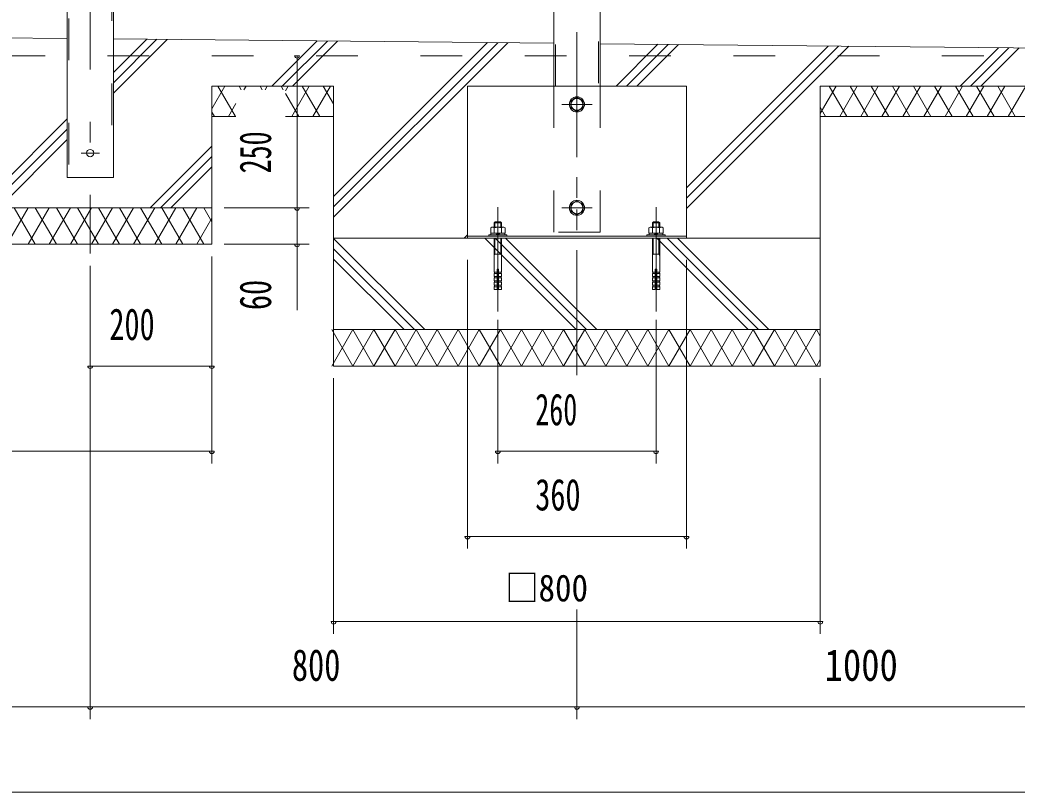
# Model space of a CAD drawing. Units: millimetres, scale not verified. Extents: x -37128 to 37128, y -14700 to 14700.
# Drawn here: x 27249 to 32985, y -3402 to 1038 of the extents above; entities that cross this region are included whole.
import ezdxf
from ezdxf.enums import TextEntityAlignment as Align

# ---------------------------------------------------------------- set-up
doc = ezdxf.new("R2010")
doc.units = ezdxf.units.MM
doc.header["$LTSCALE"] = 60
for name, pattern in [('USER2', [10, 4, -6]), ('USER3', [24, 12, -5, 2, -5]), ('USER4', [3, 0.5, -2.5])]:
    doc.linetypes.add(name, pattern=pattern)
for name, color, linetype, lineweight in [('0-6_2-0BOLD', 7, 'Continuous', 18), ('0-7_2-1HIDDEN', 3, 'USER2', 18), ('0-8_2-2CENTER', 3, 'USER3', 18), ('0-9_2-4THIN', 4, 'Continuous', 18), ('0-A_2-5DIM', 3, 'Continuous', 18), ('0-B_2-6HATCH', 2, 'Continuous', 18), ('0-D_F-E_J_ADD', 3, 'USER4', 18)]:
    doc.layers.add(name, color=color, linetype=linetype, lineweight=lineweight)
doc.styles.add('ＭＳ ゴシック', font='')
doc.styles.get('ＭＳ ゴシック').set_extended_font_data('MS Gothic')

msp = doc.modelspace()

# ---------------------------------------------------------------- linework, layer by layer
at = {"layer": '0-6_2-0BOLD'}
for p, q in [((27519.42, 7044.49), (27519.42, 132.9)), ((30319.44, 657.9), (30319.44, 6082.9)), ((30586.48, 5704.38), (30586.48, 657.9)), ((27786.47, 1872.4), (27786.47, 132.9)), ((27519.42, 932.23), (26952.95, 937.9)), ((30319.44, 904.23), (27786.47, 929.56)), ((28352.96, 657.9), (28352.96, -252.1)), ((28352.96, 657.9), (29052.96, 657.9)), ((29052.96, 657.9), (29052.96, -952.1)), ((31082.95, 657.9), (31082.95, -217.1)), ((31852.96, 657.9), (33952.95, 657.9)), ((28352.96, 482.9), (28491.17, 482.9)), ((28775.68, 482.9), (29052.96, 482.9)), ((33952.95, 482.9), (31852.96, 482.9)), ((27519.44, 132.9), (27786.49, 132.9)), ((26952.96, -42.1), (28352.96, -42.1)), ((29976.95, -153.4), (29976.95, -128.19)), ((29977.33, -187), (29977.33, -157.19)), ((30018.56, -186.99), (30018.56, -157.19)), ((30887.33, -187), (30887.33, -157.19)), ((30928.56, -157.19), (30928.57, -186.99)), ((31852.96, -217.1), (29052.96, -217.1)), ((31082.95, -205.9), (29822.95, -205.9)), ((29958.47, -197.5), (29958.46, -187)), ((29987.45, -197.49), (29997.95, -187)), ((29997.95, -197.5), (30008.44, -186.99)), ((30037.43, -187), (30037.43, -197.5)), ((30050.45, -197.49), (30050.45, -205.9)), ((30868.47, -197.5), (30868.47, -187)), ((30907.95, -187), (30897.45, -197.49)), ((30918.44, -186.99), (30907.95, -197.5)), ((30928.95, -411.69), (30928.95, -217.1)), ((30947.43, -187), (30947.43, -197.5)), ((30960.45, -205.9), (30960.45, -197.49)), ((28352.96, -252.1), (26952.96, -252.1)), ((30018.95, -309.36), (29976.95, -309.36)), ((30928.95, -309.36), (30886.95, -309.36)), ((29976.95, -420.09), (29976.95, -436.89)), ((29976.95, -445.29), (29981.15, -436.89)), ((29976.95, -436.89), (29993.75, -436.89)), ((30018.95, -420.09), (30014.75, -411.69)), ((30014.75, -436.89), (30018.95, -445.29)), ((30886.95, -445.29), (30903.75, -445.29)), ((30928.95, -411.69), (30912.15, -411.69)), ((30912.15, -420.09), (30928.95, -420.09)), ((29976.95, -470.49), (29981.15, -462.09)), ((29976.95, -495.69), (29981.15, -487.29)), ((30014.75, -462.09), (30018.95, -470.49)), ((30014.75, -487.29), (30018.95, -495.69)), ((30903.75, -462.09), (30886.95, -462.09)), ((30886.95, -470.49), (30903.75, -470.49)), ((30886.95, -495.69), (30891.15, -487.29)), ((30928.95, -470.49), (30924.75, -462.09)), ((30924.75, -487.29), (30928.95, -495.69)), ((29052.96, -742.1), (31852.96, -742.1))]:
    msp.add_line(p, q, dxfattribs=at)
for points in [[(30586.49, 901.56), (33952.94, 867.9), (33952.94, 482.9)], [(29052.96, -952.1), (31852.96, -952.1), (31852.96, 657.9)], [(29822.95, -217.1), (29822.95, 657.9), (31082.95, 657.9)], [(30018.95, -153.4), (30018.95, -128.19), (29976.95, -128.19), (29983.25, -121.89), (30012.65, -121.89), (30018.95, -128.19)], [(30886.95, -128.19), (30893.25, -121.89), (30922.65, -121.89), (30928.95, -128.19), (30928.95, -153.4)], [(30886.95, -153.4), (30886.95, -128.19), (30928.95, -128.19)], [(30050.45, -197.49), (29945.45, -197.5), (29945.45, -205.9)], [(29976.95, -217.1), (29976.95, -411.69), (29993.75, -411.69)], [(30002.15, -411.69), (30018.95, -411.69), (30018.95, -217.1)], [(30960.45, -197.49), (30855.45, -197.5), (30855.45, -205.9)], [(30886.95, -217.1), (30886.95, -411.69), (30903.75, -411.69)], [(30002.15, -495.69), (30018.95, -495.69), (30018.95, -512.49), (30002.15, -512.49), (30002.15, -394.89), (29993.75, -394.89), (29993.75, -512.49), (29976.95, -512.49)], [(30903.75, -394.89), (30903.75, -512.49), (30886.95, -512.49), (30886.95, -495.69), (30903.75, -495.69)], [(30912.15, -495.69), (30928.95, -495.69), (30928.95, -512.49), (30912.15, -512.49), (30912.15, -394.89), (30903.75, -394.89)], [(29993.75, -420.09), (29976.95, -420.09), (29981.15, -411.69)], [(29993.75, -462.09), (29976.95, -462.09), (29976.95, -445.29), (29993.75, -445.29)], [(30002.15, -436.89), (30018.95, -436.89), (30018.95, -420.09), (30002.15, -420.09)], [(30002.15, -445.29), (30018.95, -445.29), (30018.95, -462.09), (30002.15, -462.09)], [(30903.75, -420.09), (30886.95, -420.09), (30891.15, -411.69)], [(30886.95, -420.09), (30886.95, -436.89), (30903.75, -436.89)], [(30886.95, -462.09), (30886.95, -445.29), (30891.15, -436.89)], [(30912.15, -436.89), (30928.95, -436.89), (30928.95, -420.09), (30924.75, -411.69)], [(30912.15, -445.29), (30928.95, -445.29), (30924.75, -436.89)], [(30928.95, -445.29), (30928.95, -462.09), (30912.15, -462.09)], [(29993.75, -487.29), (29976.95, -487.29), (29976.95, -470.49), (29993.75, -470.49)], [(29976.95, -512.49), (29976.95, -495.69), (29993.75, -495.69)], [(30002.15, -470.49), (30018.95, -470.49), (30018.95, -487.29), (30002.15, -487.29)], [(30903.75, -487.29), (30886.95, -487.29), (30886.95, -470.49), (30891.15, -462.09)], [(30912.15, -470.49), (30928.95, -470.49), (30928.95, -487.29), (30912.15, -487.29)]]:
    msp.add_lwpolyline(points, dxfattribs=at)
for points in [[(30417.95, 573.11), (30452.95, 593.31), (30487.95, 573.11), (30487.95, 532.69), (30452.95, 512.48), (30417.95, 532.69)], [(30417.95, -62.31), (30417.95, -21.89), (30452.95, -1.69), (30487.95, -21.89), (30487.95, -62.31), (30452.95, -82.52)], [(30032.6, -153.4), (30039.18, -157.19), (30039.18, -187), (29956.73, -187), (29956.73, -157.19), (29963.3, -153.4)], [(30942.6, -153.4), (30949.18, -157.19), (30949.18, -187), (30866.73, -187), (30866.73, -157.19), (30873.3, -153.4)]]:
    msp.add_lwpolyline(points, close=True, dxfattribs=at)
for centre, radius in [((30452.95, 552.9), 43.75), ((30452.95, 552.9), 34.3), ((27652.96, 272.9), 21), ((30452.95, -42.1), 43.75), ((30452.95, -42.1), 34.3)]:
    msp.add_circle(centre, radius, dxfattribs=at)
for centre, radius, start, end in [((29967.03, -169.29), 15.89, 49.56885, 90), ((29997.95, -211.27), 57.88, 69.1357, 110.8643), ((30028.87, -169.29), 15.89, 90, 130.42831), ((30877.03, -169.29), 15.89, 49.56885, 90), ((30907.95, -211.27), 57.88, 69.1357, 110.8643), ((30938.87, -169.29), 15.89, 90, 130.42831)]:
    msp.add_arc(centre, radius, start, end, dxfattribs=at)
at = {"layer": '0-7_2-1HIDDEN'}
for p, q in [((27529.22, 7047.22), (27529.22, 132.9)), ((30329.24, 657.9), (30329.24, 6082.9)), ((30576.69, 5714.18), (30576.69, 657.9)), ((27776.67, 1872.4), (27776.67, 132.9)), ((19952.95, 832.9), (33952.95, 832.9))]:
    msp.add_line(p, q, dxfattribs=at)
msp.add_lwpolyline([(30586.48, 657.9), (30586.48, -182.1), (30319.43, -182.1), (30319.43, 657.9)], dxfattribs=at)
at = {"layer": '0-8_2-2CENTER'}
for p, q in [((30452.96, 8168.6), (30452.96, -1005.48)), ((27652.94, 7232.71), (27652.94, -305.48)), ((30452.95, -1005.48), (30452.95, 832.9)), ((30365.45, 552.9), (30540.45, 552.9)), ((27600.46, 272.9), (27705.46, 272.9)), ((29997.95, -39.05), (29997.95, -637.44)), ((30540.45, -42.1), (30365.45, -42.1)), ((30907.95, -637.44), (30907.95, -39.05))]:
    msp.add_line(p, q, dxfattribs=at)
at = {"layer": '0-9_2-4THIN'}
for p, q in [((29981.15, -153.4), (29981.15, -123.99)), ((30014.75, -123.99), (30014.75, -153.4)), ((30891.15, -153.4), (30891.15, -123.99)), ((30924.75, -123.99), (30924.75, -153.4))]:
    msp.add_line(p, q, dxfattribs=at)
for points in [[(29976.95, -316.64), (29981.15, -309.36), (29981.15, -217.1)], [(30014.75, -217.1), (30014.74, -309.36), (30018.95, -316.63)], [(30891.15, -217.1), (30891.15, -309.36), (30886.95, -316.64)], [(30928.95, -316.63), (30924.75, -309.36), (30924.75, -217.1)]]:
    msp.add_lwpolyline(points, dxfattribs=at)
at = {"layer": '0-A_2-5DIM'}
for p, q in [((28856.96, 832.9), (28828.96, 832.9)), ((28842.96, 832.9), (28842.96, -42.1)), ((28912.96, -42.1), (28422.96, -42.1)), ((28856.96, -42.1), (28828.96, -42.1)), ((28842.96, -42.1), (28842.96, -252.1)), ((28912.96, -252.1), (28422.96, -252.1)), ((28856.96, -252.1), (28828.96, -252.1)), ((28842.96, -252.1), (28842.96, -630.1)), ((28352.96, -1512.1), (28352.96, -322.1)), ((29822.95, -2002.1), (29822.95, -340.94)), ((31082.95, -340.94), (31082.95, -2002.1)), ((27652.94, -2982.09), (27652.94, -375.48)), ((29997.95, -685.99), (29997.95, -1512.1)), ((30907.95, -1512.1), (30907.95, -685.99)), ((27666.94, -952.1), (27638.94, -952.1)), ((27652.94, -952.1), (28352.96, -952.1)), ((28366.96, -952.1), (28338.96, -952.1)), ((29052.96, -2492.1), (29052.96, -1022.1)), ((31852.96, -2492.1), (31852.96, -1022.09)), ((25552.95, -1442.1), (28352.96, -1442.1)), ((28366.96, -1442.1), (28338.96, -1442.1)), ((30011.95, -1442.1), (29983.95, -1442.1)), ((29997.95, -1442.1), (30907.95, -1442.1)), ((30921.95, -1442.1), (30893.95, -1442.1)), ((29836.95, -1932.1), (29808.95, -1932.1)), ((31082.95, -1932.1), (29822.95, -1932.1)), ((31096.95, -1932.1), (31068.95, -1932.1)), ((30452.95, -2352.1), (30452.95, -2982.1)), ((29066.96, -2422.1), (29038.96, -2422.1)), ((31852.96, -2422.1), (29052.96, -2422.1)), ((31866.96, -2422.1), (31838.96, -2422.1)), ((26252.95, -2912.09), (27652.94, -2912.09)), ((27666.94, -2912.09), (27638.94, -2912.09)), ((27652.94, -2912.09), (30452.95, -2912.09)), ((30466.95, -2912.09), (30438.95, -2912.09)), ((30452.95, -2912.09), (33952.94, -2912.09)), ((33952.95, -3402.09), (19952.95, -3402.09))]:
    msp.add_line(p, q, dxfattribs=at)
for centre in [(28842.96, 832.9), (28842.96, -42.1), (28842.96, -252.1), (27652.94, -952.1), (28352.96, -952.1), (28352.96, -1442.1), (29997.95, -1442.1), (30907.95, -1442.1), (29822.95, -1932.1), (31082.95, -1932.1), (29052.96, -2422.1), (31852.96, -2422.1), (27652.94, -2912.09), (30452.95, -2912.09)]:
    msp.add_arc(centre, 14, 180, 0, dxfattribs=at)
at = {"layer": '0-B_2-6HATCH'}
for p, q in [((27786.47, 735.86), (27978.25, 927.65)), ((27786.47, 676.46), (28037.06, 927.06)), ((27786.47, 617.07), (28095.87, 926.47)), ((28698.46, 657.9), (28958.41, 917.84)), ((29017.22, 917.26), (28757.86, 657.9)), ((28817.26, 657.9), (29076.03, 916.67)), ((29052.96, 22.45), (29938.56, 908.04)), ((29997.37, 907.45), (29052.96, -36.95)), ((29052.96, -96.34), (30056.17, 906.87)), ((30918.7, 898.24), (30678.36, 657.9)), ((30737.76, 657.9), (30977.51, 897.65)), ((31036.32, 897.06), (30797.16, 657.9)), ((31898.85, 888.44), (31082.95, 72.55)), ((31082.95, 13.14), (31957.66, 887.85)), ((31082.95, -46.26), (32016.47, 887.26)), ((32658.26, 657.9), (32879, 878.64)), ((32937.81, 878.05), (32717.65, 657.9)), ((32777.05, 657.9), (32996.61, 877.46)), ((28352.96, 527.79), (28428.08, 657.9)), ((28387.67, 657.9), (28488.7, 482.9)), ((28508.91, 657.9), (28520.98, 636.99)), ((28537.25, 636.99), (28549.32, 657.9)), ((28642.23, 636.99), (28630.15, 657.9)), ((28658.49, 636.99), (28670.57, 657.9)), ((28751.4, 657.9), (28763.47, 636.99)), ((28791.81, 657.9), (28775.68, 629.96)), ((28812.02, 482.9), (28913.06, 657.9)), ((28872.64, 657.9), (28973.68, 482.9)), ((28933.26, 482.9), (29034.3, 657.9)), ((28993.89, 657.9), (29052.96, 555.58)), ((31944.15, 657.9), (31852.96, 499.96)), ((32004.77, 482.9), (31903.73, 657.9)), ((32065.39, 657.9), (31964.35, 482.9)), ((32024.98, 657.9), (32126.01, 482.9)), ((32085.6, 482.9), (32186.63, 657.9)), ((32146.22, 657.9), (32247.25, 482.9)), ((32206.84, 482.9), (32307.88, 657.9)), ((32267.46, 657.9), (32368.5, 482.9)), ((32328.08, 482.9), (32429.12, 657.9)), ((32388.71, 657.9), (32489.74, 482.9)), ((32449.33, 482.9), (32550.36, 657.9)), ((32509.95, 657.9), (32610.99, 482.9)), ((32570.57, 482.9), (32671.61, 657.9)), ((32732.23, 482.9), (32631.19, 657.9)), ((32792.85, 657.9), (32691.82, 482.9)), ((32752.44, 657.9), (32853.48, 482.9)), ((32813.06, 482.9), (32914.09, 657.9)), ((32873.68, 657.9), (32974.72, 482.9)), ((32934.3, 482.9), (33035.34, 657.9)), ((28775.68, 615.85), (28852.43, 482.9)), ((28448.29, 482.9), (28491.17, 557.17)), ((31883.52, 482.9), (31852.96, 535.83)), ((27008.51, -42.1), (27519.42, 468.81)), ((28352.96, 508.01), (28367.46, 482.9)), ((27067.9, -42.1), (27519.42, 409.41)), ((27127.3, -42.1), (27519.42, 350.02)), ((27998.46, -42.1), (28352.96, 312.41)), ((28057.85, -42.1), (28352.96, 253.01)), ((28117.25, -42.1), (28352.96, 193.61)), ((27175.24, -252.1), (27296.48, -42.1)), ((27215.65, -42.1), (27336.89, -252.1)), ((27296.48, -252.1), (27417.72, -42.1)), ((27336.89, -42.1), (27458.13, -252.1)), ((27417.72, -252.1), (27538.96, -42.1)), ((27458.14, -42.1), (27579.38, -252.1)), ((27538.97, -252.1), (27660.21, -42.1)), ((27579.38, -42.1), (27700.62, -252.1)), ((27660.21, -252.1), (27781.45, -42.1)), ((27700.62, -42.1), (27821.87, -252.1)), ((27781.45, -252.1), (27902.7, -42.1)), ((27821.87, -42.1), (27943.11, -252.1)), ((27902.7, -252.1), (28023.94, -42.1)), ((27943.11, -42.1), (28064.35, -252.1)), ((28023.94, -252.1), (28145.18, -42.1)), ((28064.35, -42.1), (28185.6, -252.1)), ((28145.18, -252.1), (28266.43, -42.1)), ((28185.6, -42.1), (28306.84, -252.1)), ((28306.84, -42.1), (28352.96, -121.98)), ((28266.43, -252.1), (28352.96, -102.22)), ((29052.96, -217.76), (29577.3, -742.1)), ((29803.36, -217.1), (29822.95, -197.51)), ((30448.46, -742.1), (29923.46, -217.1)), ((29982.85, -217.1), (30507.85, -742.1)), ((30567.25, -742.1), (30042.25, -217.1)), ((30913.4, -217.1), (31438.4, -742.1)), ((31497.8, -742.1), (30972.8, -217.1)), ((31032.2, -217.1), (31557.2, -742.1)), ((29517.9, -742.1), (29052.96, -277.16)), ((29052.96, -336.56), (29458.51, -742.1)), ((29163.84, -952.1), (29042.59, -742.1)), ((29163.84, -742.1), (29042.6, -952.1)), ((29285.08, -952.1), (29163.84, -742.1)), ((29285.08, -742.1), (29163.84, -952.1)), ((29406.32, -952.1), (29285.08, -742.1)), ((29406.33, -742.1), (29285.09, -952.1)), ((29527.57, -952.1), (29406.32, -742.1)), ((29527.57, -742.1), (29406.33, -952.1)), ((29527.57, -742.1), (29648.81, -952.1)), ((29648.82, -952.1), (29770.06, -742.1)), ((29770.06, -742.1), (29891.3, -952.1)), ((30133.79, -742.1), (30012.55, -952.1)), ((30255.03, -952.1), (30133.79, -742.1)), ((30133.79, -952.1), (30255.03, -742.1)), ((30255.03, -742.1), (30376.27, -952.1)), ((30376.28, -952.1), (30497.52, -742.1)), ((30497.52, -742.1), (30618.76, -952.1)), ((30618.77, -952.1), (30740.01, -742.1)), ((30740.01, -742.1), (30861.25, -952.1)), ((31346.22, -952.1), (31467.47, -742.1)), ((31588.71, -952.1), (31467.47, -742.1)), ((31467.47, -952.1), (31588.71, -742.1)), ((31709.96, -952.1), (31588.72, -742.1)), ((31588.72, -952.1), (31709.96, -742.1)), ((31831.2, -952.1), (31709.96, -742.1)), ((31709.96, -952.1), (31831.2, -742.1)), ((31852.96, -779.78), (31831.21, -742.1)), ((31831.21, -952.1), (31852.96, -914.41))]:
    msp.add_line(p, q, dxfattribs=at)
for points in [[(29770.06, -952.1), (29648.81, -742.1), (29527.57, -952.1)], [(30012.54, -952.1), (29891.3, -742.1), (29770.06, -952.1)], [(29891.3, -952.1), (30012.54, -742.1), (30133.79, -952.1)], [(30497.52, -952.1), (30376.28, -742.1), (30255.04, -952.1)], [(30740.01, -952.1), (30618.76, -742.1), (30497.52, -952.1)], [(30982.49, -952.1), (30861.25, -742.1), (30740.01, -952.1)], [(30861.25, -952.1), (30982.49, -742.1), (31103.74, -952.1)], [(31224.98, -952.1), (31103.74, -742.1), (30982.49, -952.1)], [(31103.74, -952.1), (31224.98, -742.1), (31346.22, -952.1)], [(31467.47, -952.1), (31346.22, -742.1), (31224.98, -952.1)]]:
    msp.add_lwpolyline(points, dxfattribs=at)
at = {"layer": '0-D_F-E_J_ADD'}
msp.add_line((28842.96, 657.9), (28842.96, -252.1), dxfattribs=at)

# ---------------------------------------------------------------- texts
at = {"layer": '0-A_2-5DIM', "color": 7, "style": 'ＭＳ ゴシック'}
for s, width, p in [('250', 0.65, (28748.09, 155.65)), ('60', 0.7, (28748.09, -630.1))]:
    msp.add_text(s, height=182.3, rotation=90, dxfattribs=dict(at, width=width)).set_placement(p, align=Align.BOTTOM_LEFT)
for s, height, width, p in [('200', 182.3, 0.7, (27763.2, -857.23)), ('260', 182.3, 0.65, (30213.2, -1347.23)), ('360', 182.3, 0.7, (30213.2, -1837.23)), ('□800', 155, 0.9, (30041.71, -2352.1)), ('800', 182.3, 0.75, (28813.2, -2817.22)), ('1000', 182.3, 0.85, (31877.45, -2817.22))]:
    msp.add_text(s, height=height, dxfattribs=dict(at, width=width)).set_placement(p, align=Align.BOTTOM_LEFT)

doc.saveas('drawing.dxf')
